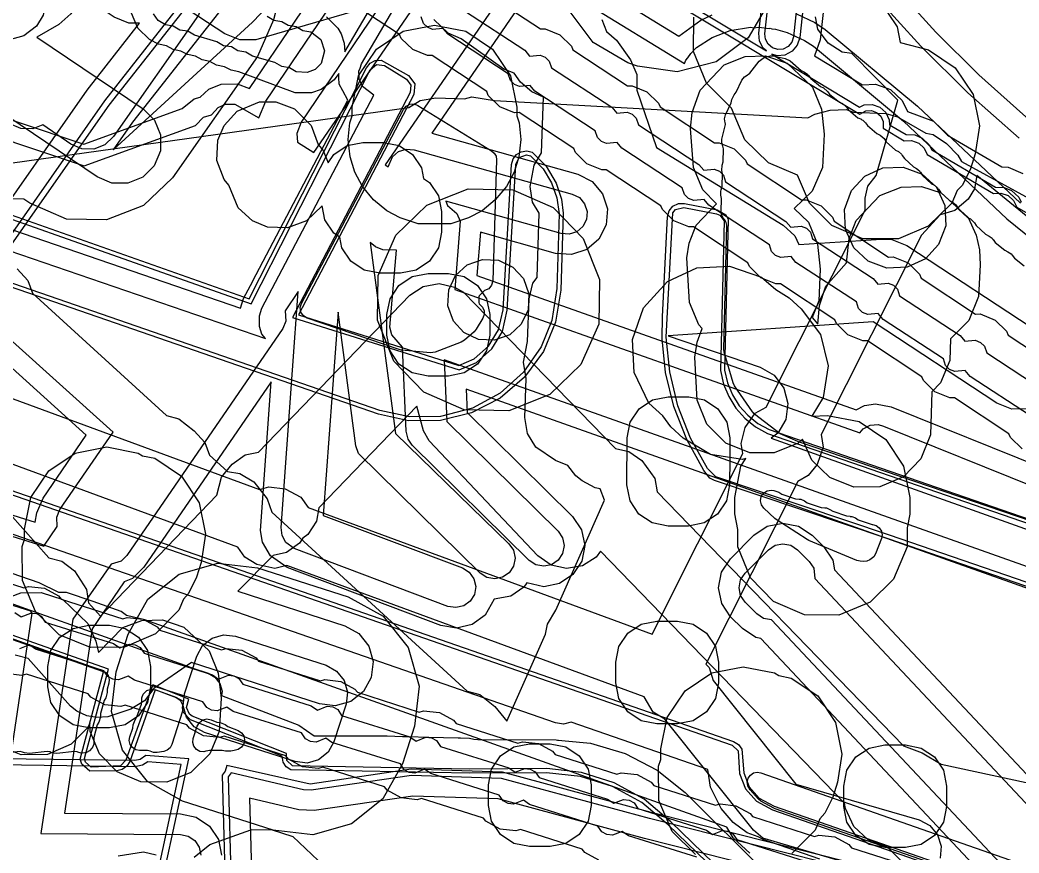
# Model space of a CAD drawing. Header units: metres. Extents: x -2677 to -840, y 169 to 1487.
# Drawn here: x -1743.04 to -1694.44, y 258.19 to 298.74 of the extents above; entities that cross this region are included whole.
import ezdxf

# ---------------------------------------------------------------- set-up
doc = ezdxf.new("R2010")
doc.units = ezdxf.units.M
doc.layers.add('AI_GREENING_EXCLUSIONS', color=1, linetype='Continuous')
doc.layers.add('AI_GREENING_LAWN', color=82, linetype='Continuous')

msp = doc.modelspace()

# ---------------------------------------------------------------- linework, layer by layer
at = {"layer": 'AI_GREENING_EXCLUSIONS'}
for points in [[(-1761.297, 323.459), (-1742.575, 310.383), (-1741.928, 310.368), (-1740.209, 309.61), (-1739.83, 309.64), (-1737.975, 309.038), (-1736.49, 307.772), (-1735.893, 306.601), (-1732.623, 304.308), (-1731.275, 302.898), (-1730.57, 301.079), (-1730.613, 299.128), (-1730.707, 298.758), (-1731.492, 296.972), (-1735.625, 291.064), (-1737.028, 289.718), (-1738.839, 289.009), (-1740.784, 289.044), (-1742.568, 289.819), (-1742.864, 290.024), (-1743.747, 290.039)], [(-1746.113, 307.403), (-1740.695, 301.634), (-1740.282, 300.972), (-1740.154, 300.202), (-1740.33, 299.442), (-1740.57, 299.042), (-1741.158, 298.529), (-1742.23, 297.915), (-1737.054, 294.426), (-1736.505, 293.872), (-1736.209, 293.15), (-1736.212, 292.369), (-1736.514, 291.65), (-1737.068, 291.1), (-1737.79, 290.804), (-1738.57, 290.808), (-1739.29, 291.109), (-1744.896, 294.888)], [(-1747.92, 306.816), (-1742.331, 301.163), (-1741.901, 300.512), (-1741.758, 299.896), (-1741.91, 298.981), (-1742.244, 298.445), (-1742.861, 297.967), (-1743.614, 297.762)], [(-1743.273, 306.965), (-1742.688, 306.951), (-1742.152, 306.715), (-1741.099, 305.977), (-1740.823, 306.118), (-1740.24, 306.164), (-1739.683, 305.984), (-1739.238, 305.604), (-1738.972, 305.082), (-1738.938, 304.461), (-1734.633, 301.442), (-1734.229, 301.019), (-1734.017, 300.473), (-1734.03, 299.888), (-1734.36, 298.978), (-1738.493, 293.07), (-1738.914, 292.666), (-1739.457, 292.454), (-1740.041, 292.464), (-1740.576, 292.697), (-1741.939, 293.64), (-1742.422, 293.45), (-1743.007, 293.46), (-1743.544, 293.693)], [(-1724.954, 300.301), (-1729.358, 293.767), (-1729.582, 293.212), (-1729.539, 292.789), (-1728.747, 292.291), (-1720.239, 304.69)], [(-1716.591, 304.35), (-1725.276, 291.693), (-1725.124, 291.593), (-1724.928, 292.086), (-1724.632, 292.339), (-1724.261, 292.46), (-1723.872, 292.43), (-1716.177, 290.271), (-1715.829, 290.095), (-1715.576, 289.798), (-1715.454, 289.427), (-1715.485, 289.038), (-1715.661, 288.69), (-1715.958, 288.437), (-1716.329, 288.316), (-1716.718, 288.346), (-1722.331, 289.921), (-1722.249, 289.709), (-1721.789, 289.316), (-1721.636, 288.957), (-1721.882, 285.628), (-1702.189, 278.643), (-1702.026, 278.834), (-1701.679, 279.013), (-1701.29, 279.045), (-1701.03, 278.979), (-1693.617, 275.992)], [(-1712.593, 300.779), (-1706.728, 297.24), (-1706.885, 297.372), (-1707.065, 297.718), (-1707.099, 298.106), (-1706.46, 303.969)], [(-1704.781, 303.903), (-1705.409, 297.922), (-1705.491, 297.662), (-1705.667, 297.452), (-1705.909, 297.326), (-1706.181, 297.302), (-1706.441, 297.384), (-1706.651, 297.56), (-1706.777, 297.802), (-1706.801, 298.074), (-1706.162, 303.936)], [(-1704.476, 303.802), (-1705.111, 297.89), (-1705.228, 297.518), (-1705.479, 297.219), (-1705.825, 297.038), (-1706.213, 297.004), (-1706.47, 297.085), (-1702.193, 294.504), (-1701.968, 294.61), (-1701.578, 294.628), (-1701.211, 294.496), (-1700.923, 294.233), (-1700.757, 293.88), (-1700.746, 293.643), (-1699.938, 293.165), (-1699.515, 293.145), (-1699.154, 292.994), (-1698.804, 292.671), (-1698.682, 292.426), (-1695.586, 290.612), (-1695.163, 290.592), (-1694.802, 290.441), (-1694.453, 290.118), (-1694.33, 289.873)], [(-1715.799, 303.737), (-1723.011, 293.227), (-1715.907, 291.234), (-1715.211, 290.881), (-1714.704, 290.288), (-1714.462, 289.546), (-1714.522, 288.768), (-1714.875, 288.072), (-1715.468, 287.565), (-1716.21, 287.323), (-1716.988, 287.383), (-1720.638, 288.407), (-1720.819, 286.312), (-1702.369, 279.767), (-1701.954, 279.974), (-1701.423, 280.051), (-1700.656, 279.906), (-1693.243, 276.92)], [(-1703.503, 303.416), (-1704.117, 297.781), (-1704.386, 296.995), (-1702.054, 295.588), (-1701.428, 295.617), (-1700.694, 295.352), (-1700.118, 294.826), (-1699.864, 294.285), (-1698.595, 293.824), (-1697.919, 293.144), (-1695.274, 291.592), (-1694.965, 291.573), (-1694.246, 291.272)], [(-1744.864, 288.056), (-1739.77, 295.334), (-1737.228, 298.587), (-1737.74, 298.586), (-1738.462, 298.883), (-1739.294, 299.437), (-1739.847, 299.987), (-1740.11, 300.617), (-1740.786, 300.649), (-1741.492, 300.98), (-1742.297, 301.573), (-1742.823, 302.15), (-1743.088, 302.884)], [(-1746.435, 294.879), (-1739.933, 292.696), (-1735.158, 294.44), (-1734.568, 294.906), (-1734.282, 294.987), (-1733.86, 295.376), (-1733.263, 295.619), (-1732.483, 295.641), (-1731.871, 295.407), (-1727.442, 301.978)], [(-1724.871, 299.736), (-1731.574, 297.779), (-1732.354, 297.773), (-1733.077, 298.066), (-1739.036, 301.978)], [(-1761.197, 293.553), (-1731.104, 283.237), (-1731.272, 283.444), (-1731.383, 283.818), (-1731.393, 284.343), (-1731.283, 284.717), (-1725.829, 295.085), (-1726.374, 295.507), (-1726.375, 295.51), (-1726.377, 295.512), (-1726.43, 295.627), (-1726.537, 295.855), (-1726.538, 295.861), (-1726.54, 295.867), (-1726.546, 296.015), (-1726.557, 296.239), (-1726.554, 296.247), (-1726.555, 296.256), (-1726.5, 296.404), (-1726.431, 296.602), (-1723.451, 301.71)], [(-1746.754, 293.931), (-1739.919, 291.636), (-1734.51, 293.612), (-1734.114, 294.015), (-1733.725, 294.123), (-1733.397, 294.484), (-1733.041, 294.644), (-1732.583, 294.641), (-1731.43, 293.977), (-1731.075, 294.798), (-1726.613, 301.419)], [(-1728.129, 298.894), (-1727.576, 298.345), (-1727.42, 298.072), (-1727.266, 297.61), (-1727.239, 297.201), (-1724.78, 301.417)], [(-1744.115, 287.383), (-1738.919, 294.803), (-1734.194, 300.842)], [(-1743.891, 287.18), (-1738.705, 294.589), (-1733.958, 300.657)], [(-1712.949, 300.643), (-1702.19, 294.152), (-1701.896, 294.319), (-1701.623, 294.332), (-1701.366, 294.239), (-1701.164, 294.055), (-1701.048, 293.808), (-1701.056, 293.478), (-1700.031, 292.854), (-1699.672, 292.871), (-1699.321, 292.746), (-1699.053, 292.503), (-1698.902, 292.192), (-1695.679, 290.301), (-1695.32, 290.318), (-1694.97, 290.193), (-1694.701, 289.95), (-1694.551, 289.639), (-1693.1, 288.81)], [(-1693.793, 293.759), (-1696.398, 296.08), (-1698.487, 298.157), (-1700.757, 300.673)], [(-1720.374, 300.063), (-1717.724, 298.311), (-1717.499, 298.313), (-1716.776, 298.021), (-1716.219, 297.474), (-1716.14, 297.287), (-1713.49, 295.535), (-1713.264, 295.537), (-1712.541, 295.245), (-1711.984, 294.698), (-1711.905, 294.511), (-1709.255, 292.759), (-1709.029, 292.761), (-1708.306, 292.468), (-1707.749, 291.921), (-1707.67, 291.734), (-1705.02, 289.982), (-1704.795, 289.984), (-1704.071, 289.692), (-1703.515, 289.145), (-1703.435, 288.958), (-1700.785, 287.206), (-1700.56, 287.208), (-1699.836, 286.916), (-1699.28, 286.369), (-1699.2, 286.182), (-1696.55, 284.43), (-1696.325, 284.432), (-1695.602, 284.139), (-1695.045, 283.592), (-1694.966, 283.405), (-1692.316, 281.653)], [(-1694.437, 292.994), (-1696.928, 295.205), (-1699.21, 297.466), (-1701.515, 300.021)], [(-1732.855, 299.794), (-1737.569, 293.77), (-1738.509, 292.427), (-1731.73, 298.63), (-1730.949, 299.449)], [(-1694.294, 277.865), (-1694.85, 278.412), (-1694.93, 278.599), (-1697.58, 280.351), (-1697.805, 280.349), (-1698.528, 280.641), (-1699.085, 281.188), (-1699.164, 281.375), (-1701.814, 283.127), (-1702.04, 283.125), (-1702.763, 283.418), (-1703.32, 283.965), (-1703.399, 284.151), (-1706.049, 285.904), (-1706.275, 285.902), (-1706.998, 286.194), (-1707.555, 286.741), (-1707.634, 286.928), (-1710.284, 288.68), (-1710.509, 288.678), (-1711.233, 288.97), (-1711.789, 289.517), (-1711.869, 289.704), (-1714.519, 291.456), (-1714.744, 291.454), (-1715.468, 291.747), (-1716.024, 292.294), (-1716.104, 292.481), (-1718.754, 294.233), (-1718.979, 294.231), (-1719.702, 294.523), (-1720.259, 295.07), (-1720.338, 295.257), (-1722.988, 297.009), (-1723.214, 297.007), (-1723.937, 297.299), (-1724.494, 297.846), (-1724.573, 298.033), (-1727.223, 299.785)], [(-1715.435, 299.512), (-1710.711, 296.619), (-1710.645, 296.791), (-1710.556, 296.896), (-1710.412, 297.113), (-1710.124, 297.402), (-1709.367, 297.895), (-1708.497, 298.228), (-1707.507, 298.388), (-1707.338, 298.361), (-1707.092, 298.392), (-1706.599, 298.332), (-1706.542, 298.338), (-1706.469, 298.316), (-1706.29, 298.295), (-1705.721, 298.138), (-1704.874, 297.75), (-1704.441, 297.463), (-1700.054, 293.812), (-1695.026, 289.063), (-1689.473, 284.564)], [(-1713.584, 299.551), (-1710.982, 297.958), (-1709.925, 298.732), (-1709.361, 298.992)], [(-1701.236, 299.711), (-1700.368, 298.414), (-1700.217, 297.654), (-1698.838, 297.287), (-1697.541, 296.419), (-1696.673, 295.122), (-1696.369, 293.591), (-1696.576, 292.22), (-1696.802, 291.495), (-1697.195, 290.705), (-1697.444, 290.438), (-1697.716, 289.825), (-1698.86, 288.702), (-1700.305, 288.098), (-1702.043, 288.098), (-1703.552, 288.745), (-1704.632, 289.825), (-1705.221, 291.195), (-1706.63, 291.784), (-1707.774, 292.907), (-1708.427, 294.447), (-1709.652, 295.665), (-1710.276, 297.206), (-1710.256, 298.887)], [(-1764.095, 295.634), (-1732.308, 284.708), (-1732.168, 285.183), (-1731.719, 286.03), (-1731.713, 286.047), (-1727.09, 294.835), (-1727.333, 295.295), (-1727.507, 295.612), (-1727.508, 295.626), (-1727.513, 295.635), (-1727.524, 295.933), (-1727.535, 296.144), (-1727.757, 295.824), (-1728.395, 295.353), (-1728.867, 295.198), (-1729.659, 295.198), (-1732.391, 296.214), (-1732.776, 296.295), (-1733.096, 296.467), (-1733.482, 296.549), (-1733.802, 296.721), (-1734.187, 296.803), (-1734.508, 296.975), (-1734.893, 297.057), (-1735.214, 297.229), (-1735.599, 297.311), (-1735.919, 297.483), (-1736.305, 297.564), (-1736.748, 297.788), (-1737.31, 298.349), (-1737.612, 299.072)], [(-1731.015, 298.93), (-1730.701, 298.741), (-1730.31, 298.676), (-1729.995, 298.487), (-1729.604, 298.422), (-1729.289, 298.233), (-1728.898, 298.169), (-1728.405, 297.786), (-1728.225, 297.249), (-1728.397, 296.624), (-1728.688, 296.333), (-1729.065, 296.179), (-1729.606, 296.218), (-1729.938, 296.416), (-1730.312, 296.472), (-1730.644, 296.67), (-1731.732, 296.982), (-1732.055, 297.177), (-1732.438, 297.236), (-1732.761, 297.431), (-1732.761, 297.431), (-1733.135, 297.487), (-1733.467, 297.685), (-1734.555, 297.998), (-1734.878, 298.192), (-1735.261, 298.252), (-1735.584, 298.446), (-1735.966, 298.505), (-1736.317, 298.718), (-1736.555, 299.039)], [(-1721.421, 299.195), (-1718.482, 297.269), (-1718.249, 296.985), (-1717.742, 297.036), (-1717.488, 296.934), (-1717.293, 296.742), (-1717.186, 296.419), (-1714.248, 294.492), (-1714.014, 294.209), (-1713.507, 294.26), (-1713.254, 294.157), (-1713.059, 293.966), (-1712.951, 293.642), (-1710.013, 291.716), (-1709.779, 291.432), (-1709.272, 291.483), (-1709.019, 291.381), (-1708.824, 291.19), (-1708.717, 290.866), (-1705.778, 288.94), (-1705.544, 288.656), (-1705.037, 288.707), (-1704.784, 288.605), (-1704.589, 288.413), (-1704.482, 288.09), (-1701.543, 286.163), (-1701.309, 285.88), (-1700.802, 285.931), (-1700.549, 285.828), (-1700.354, 285.637), (-1700.247, 285.313), (-1697.308, 283.387), (-1697.075, 283.103), (-1696.568, 283.154), (-1696.314, 283.052), (-1696.12, 282.861), (-1696.012, 282.537), (-1693.074, 280.611)], [(-1705.261, 299.035), (-1704.371, 298.614), (-1703.863, 298.28), (-1699.372, 294.543), (-1694.364, 289.823)], [(-1751.476, 292.089), (-1731.89, 285.177), (-1726.192, 296.415), (-1726.012, 296.639), (-1725.757, 296.772), (-1725.47, 296.791), (-1724.142, 296.04), (-1723.834, 295.629), (-1723.89, 295.119), (-1729.488, 284.387), (-1721.688, 281.922), (-1720.945, 282.243), (-1720.244, 282.859), (-1719.764, 283.658), (-1719.536, 284.64), (-1719.123, 291.713), (-1719.123, 291.713), (-1719.055, 291.977), (-1718.89, 292.195), (-1718.655, 292.333), (-1718.384, 292.371), (-1718.12, 292.303), (-1717.443, 291.624), (-1716.959, 290.796), (-1716.705, 290.015), (-1716.615, 289.332), (-1716.731, 285.592), (-1716.984, 284.042), (-1717.581, 282.612), (-1718.492, 281.356), (-1719.684, 280.333), (-1721.081, 279.615), (-1722.586, 279.245), (-1724.137, 279.232), (-1725.594, 279.552), (-1780.273, 298.479)], [(-1751.542, 291.9), (-1731.791, 284.93), (-1726.013, 296.324), (-1725.702, 296.579), (-1725.304, 296.523), (-1724.247, 295.87), (-1724.027, 295.576), (-1724.067, 295.212), (-1729.78, 284.266), (-1721.676, 281.709), (-1720.837, 282.072), (-1720.089, 282.729), (-1719.576, 283.582), (-1719.337, 284.611), (-1718.924, 291.702), (-1718.757, 292.046), (-1718.757, 292.046), (-1718.396, 292.172), (-1718.207, 292.123), (-1717.593, 291.491), (-1717.19, 290.821), (-1716.926, 290.086), (-1716.813, 289.306), (-1716.923, 285.68), (-1717.169, 284.117), (-1717.689, 282.829), (-1718.546, 281.593), (-1719.681, 280.576), (-1721.022, 279.851), (-1722.59, 279.445), (-1724.095, 279.427), (-1725.529, 279.741), (-1780.181, 298.656)], [(-1751.932, 283.447), (-1731.389, 275.884), (-1730.93, 276.016), (-1730.136, 275.915), (-1729.376, 275.513), (-1729.026, 275.014), (-1712.294, 268.854), (-1707.882, 277.637), (-1707.954, 278.122), (-1707.763, 278.9), (-1707.279, 279.61), (-1706.744, 279.902), (-1701.928, 289.488), (-1701.921, 290.076), (-1701.8, 290.649), (-1701.397, 291.178), (-1700.331, 294.846), (-1702.57, 297.109), (-1703.041, 297.183), (-1703.717, 297.613), (-1704.235, 298.298), (-1704.341, 298.899)], [(-1743.184, 286.638), (-1742.654, 286.066), (-1742.428, 285.452), (-1735.922, 279.488), (-1735.312, 279.326), (-1734.574, 278.745), (-1734.044, 278.172), (-1733.818, 277.559), (-1732.955, 276.768), (-1732.341, 276.674), (-1731.674, 276.269), (-1731.018, 275.441), (-1730.792, 274.785), (-1721.282, 266.066), (-1720.671, 265.904), (-1719.934, 265.323), (-1719.352, 264.609), (-1717.484, 268.848), (-1717.375, 269.335), (-1716.966, 270.022), (-1714.609, 275.371), (-1714.814, 275.924), (-1715.055, 275.97), (-1715.69, 276.312), (-1715.998, 276.555), (-1716.397, 277.054), (-1716.996, 277.301), (-1717.946, 277.956), (-1718.356, 278.62), (-1718.48, 279.391), (-1718.411, 281.294), (-1718.545, 282.083), (-1718.346, 283.095), (-1718.27, 285.168), (-1718.09, 285.927), (-1717.89, 286.204), (-1717.777, 289.347), (-1718.104, 289.875), (-1718.228, 290.646), (-1718.024, 291.683), (-1717.671, 292.279), (-1717.574, 294.986), (-1718.146, 295.24), (-1718.688, 295.716), (-1719.004, 296.149), (-1719.504, 296.354), (-1721.581, 297.827), (-1722.211, 298.107), (-1722.906, 298.769)], [(-1693.883, 279.467), (-1696.822, 281.394), (-1697.056, 281.677), (-1697.562, 281.626), (-1697.816, 281.729), (-1698.011, 281.92), (-1698.118, 282.244), (-1701.056, 284.17), (-1701.29, 284.454), (-1701.797, 284.403), (-1702.051, 284.505), (-1702.245, 284.696), (-1702.353, 285.02), (-1705.291, 286.946), (-1705.525, 287.23), (-1706.032, 287.179), (-1706.285, 287.281), (-1706.48, 287.473), (-1706.587, 287.796), (-1709.526, 289.723), (-1709.76, 290.006), (-1710.267, 289.955), (-1710.52, 290.058), (-1710.715, 290.249), (-1710.822, 290.573), (-1713.761, 292.499), (-1713.995, 292.783), (-1714.502, 292.732), (-1714.755, 292.834), (-1714.95, 293.025), (-1715.057, 293.349), (-1717.996, 295.275), (-1718.23, 295.559), (-1718.736, 295.508), (-1718.99, 295.61), (-1719.185, 295.802), (-1719.292, 296.125), (-1722.23, 298.052), (-1722.464, 298.335), (-1722.971, 298.284), (-1723.225, 298.387), (-1723.419, 298.578), (-1723.527, 298.902)], [(-1714.728, 298.759), (-1714.503, 298.175), (-1714.018, 297.766), (-1713.342, 296.802), (-1713.035, 296.085), (-1713.028, 295.333), (-1712.075, 292.54), (-1705.912, 288.762), (-1705.339, 288.232), (-1705.145, 287.812), (-1701.13, 288.081), (-1700.622, 288.051), (-1699.899, 287.758), (-1693.323, 283.443)], [(-1775.717, 287.28), (-1724.129, 294.481), (-1723.578, 294.822), (-1722.808, 294.948), (-1721.416, 294.9), (-1721.068, 295.005), (-1719.966, 294.828), (-1704.714, 293.978), (-1704.374, 294.162), (-1703.621, 294.354), (-1702.841, 294.379), (-1702.5, 294.25), (-1700.912, 294.186), (-1700.346, 294.023), (-1698.967, 293.238), (-1698.611, 293.167), (-1697.962, 292.733), (-1697.422, 292.169), (-1697.241, 291.847), (-1673.738, 278.999)], [(-1775.717, 287.28), (-1724.129, 294.481), (-1723.578, 294.822), (-1722.808, 294.948), (-1721.416, 294.9), (-1721.068, 295.005), (-1719.966, 294.828), (-1704.714, 293.978), (-1704.374, 294.162), (-1703.621, 294.354), (-1702.841, 294.379), (-1702.5, 294.25), (-1700.912, 294.186), (-1700.346, 294.023), (-1698.967, 293.238), (-1698.611, 293.167), (-1697.962, 292.733), (-1697.422, 292.169), (-1697.241, 291.847), (-1673.738, 278.999)], [(-1692.669, 288.043), (-1696.487, 291.178), (-1696.613, 290.52), (-1696.92, 290.022), (-1697.557, 289.464), (-1698.269, 289.253), (-1699.187, 288.261), (-1704.059, 278.564), (-1703.97, 277.953), (-1704.265, 277.112), (-1704.694, 276.574), (-1705.208, 276.275), (-1709.674, 267.386), (-1709.521, 267.221), (-1709.321, 266.586), (-1705.305, 261.543), (-1699.297, 259.802), (-1698.778, 259.532), (-1698.401, 259.084), (-1698.224, 258.527), (-1698.274, 257.943)], [(-1668.509, 262.366), (-1700.803, 273.485), (-1709.252, 276.32), (-1709.478, 276.446), (-1709.773, 276.808), (-1710.606, 278.319), (-1711.228, 279.921), (-1711.631, 281.592), (-1711.805, 283.215), (-1711.788, 284.317), (-1711.542, 289.161), (-1711.465, 289.448), (-1711.275, 289.677), (-1711.007, 289.806), (-1710.71, 289.813), (-1709.119, 289.505), (-1708.704, 289.253), (-1708.587, 289.036), (-1708.762, 281.704), (-1708.624, 281.082), (-1708.385, 280.5), (-1708.053, 279.969), (-1707.637, 279.502), (-1707.146, 279.109), (-1706.588, 278.802), (-1653.619, 260.506)], [(-1668.444, 262.555), (-1700.738, 273.674), (-1709.188, 276.509), (-1709.598, 276.905), (-1710.42, 278.392), (-1711.033, 279.969), (-1711.432, 281.613), (-1711.609, 283.299), (-1711.287, 289.356), (-1711.152, 289.519), (-1710.748, 289.617), (-1709.157, 289.309), (-1708.992, 289.245), (-1708.777, 288.973), (-1708.961, 281.678), (-1708.816, 281.022), (-1708.564, 280.408), (-1708.214, 279.849), (-1707.776, 279.356), (-1707.258, 278.942), (-1706.669, 278.618), (-1653.634, 260.299)], [(-1645.722, 254.976), (-1722.4, 282.205), (-1722.273, 279.2), (-1716.866, 273.861), (-1716.648, 273.538), (-1716.569, 273.155), (-1716.643, 272.772), (-1716.858, 272.446), (-1717.181, 272.228), (-1717.563, 272.149), (-1717.946, 272.223), (-1718.272, 272.438), (-1723.958, 278.053), (-1724.163, 278.343), (-1724.255, 278.722), (-1724.428, 282.824), (-1724.946, 283.419), (-1725.042, 283.797), (-1724.728, 287.538), (-1725.393, 287.55), (-1725.754, 287.701), (-1726, 287.904), (-1724.769, 278.614), (-1719.261, 273.251), (-1719.04, 272.93), (-1718.959, 272.548), (-1719.03, 272.164), (-1719.242, 271.837), (-1719.564, 271.616), (-1719.945, 271.535), (-1720.329, 271.606), (-1720.656, 271.818), (-1726.581, 277.639), (-1726.707, 278.008), (-1727.57, 284.521), (-1728.294, 274.631), (-1721.516, 272.072), (-1721.185, 271.866), (-1720.958, 271.548), (-1720.87, 271.168), (-1720.933, 270.783), (-1721.14, 270.452), (-1721.457, 270.225), (-1721.837, 270.137), (-1722.222, 270.201), (-1729.699, 273.024), (-1730.103, 273.306), (-1730.295, 273.645), (-1730.343, 274.032), (-1729.502, 285.52), (-1730.147, 284.58), (-1730.106, 284.077), (-1730.26, 283.719), (-1737.839, 272.673), (-1738.118, 272.4), (-1738.605, 272.257), (-1740.478, 269.581), (-1742.036, 259.148), (-1735.239, 259.1), (-1734.857, 259.022), (-1734.534, 258.802), (-1734.32, 258.477), (-1734.246, 258.093)], [(-1773.869, 286.427), (-1708.325, 263.626), (-1708.084, 263.482), (-1707.919, 263.255), (-1707.834, 262.1), (-1707.566, 261.419), (-1707.083, 260.87), (-1706.36, 260.475), (-1645.254, 239.202)], [(-1773.935, 286.238), (-1708.391, 263.437), (-1708.101, 263.172), (-1708.033, 262.06), (-1707.739, 261.314), (-1707.21, 260.711), (-1706.441, 260.292), (-1645.134, 238.948)], [(-1752.406, 284.692), (-1741.648, 272.561), (-1741.015, 272.395), (-1740.393, 271.924), (-1739.802, 271.029), (-1739.712, 270.379), (-1739.133, 269.726), (-1733.465, 275.609), (-1733.238, 276.49), (-1732.722, 277.124), (-1732.083, 277.569), (-1731.441, 277.71), (-1724.08, 285.349), (-1723.423, 285.771), (-1722.655, 285.909), (-1721.897, 285.744), (-1721.474, 285.495), (-1714.067, 277.877), (-1713.428, 277.739), (-1712.786, 277.295), (-1712.156, 276.427), (-1712.038, 275.781), (-1700.064, 263.415), (-1699.154, 263.075), (-1698.231, 262.521), (-1690.189, 260.791)], [(-1694.014, 279.813), (-1694.794, 279.806), (-1695.518, 280.099), (-1701.532, 284.045), (-1711.502, 283.376), (-1707.028, 281.842), (-1706.353, 281.45), (-1705.88, 280.829), (-1705.681, 280.075), (-1705.785, 279.302), (-1706.177, 278.627), (-1706.501, 278.38), (-1681.12, 269.341)], [(-1770.977, 282.224), (-1741.891, 273.124), (-1741.228, 274.09), (-1741.251, 274.55), (-1741.097, 274.909), (-1738.506, 278.685), (-1743.569, 283.244)], [(-1770.498, 283.122), (-1742.298, 274.299), (-1742.229, 274.757), (-1741.922, 275.474), (-1739.827, 278.528), (-1744.306, 282.568)], [(-1700.133, 256.92), (-1706.908, 258.923), (-1707.355, 259.301), (-1711.668, 264.717), (-1712.241, 265.054), (-1712.682, 265.801), (-1730.054, 272.196), (-1730.65, 272.039), (-1731.519, 272.237), (-1732.102, 272.603), (-1732.447, 273.077), (-1760.09, 283.254)], [(-1707.537, 258.179), (-1708.351, 258.927), (-1708.649, 259.459), (-1736.972, 269.538), (-1737.869, 269.753), (-1738.116, 269.945), (-1739.486, 270.432), (-1740.788, 270.88), (-1741.151, 270.881), (-1742.109, 271.339), (-1773.71, 282.265)], [(-1707.537, 258.179), (-1708.351, 258.927), (-1708.649, 259.459), (-1736.972, 269.538), (-1737.869, 269.753), (-1738.116, 269.945), (-1739.486, 270.432), (-1740.788, 270.88), (-1741.151, 270.881), (-1742.109, 271.339), (-1773.71, 282.265)], [(-1647.012, 254.373), (-1721.339, 280.767), (-1721.291, 279.635), (-1716.164, 274.572), (-1715.726, 273.926), (-1715.569, 273.162), (-1715.717, 272.395), (-1716.146, 271.744), (-1716.792, 271.306), (-1717.556, 271.149), (-1718.393, 271.343), (-1718.526, 271.139), (-1719.169, 270.697), (-1719.979, 270.543), (-1720.411, 269.768), (-1721.045, 269.314), (-1721.806, 269.138), (-1722.575, 269.266), (-1730.052, 272.088), (-1730.86, 272.652), (-1731.245, 273.331), (-1731.345, 273.896), (-1730.826, 281.126), (-1737.014, 272.107), (-1737.573, 271.562), (-1737.981, 271.399), (-1739.537, 269.111), (-1740.877, 260.14), (-1735.232, 260.1), (-1734.468, 259.943), (-1733.822, 259.505), (-1733.393, 258.853), (-1733.246, 258.086)], [(-1694.777, 252.352), (-1700.847, 258.496), (-1701.78, 258.837), (-1702.479, 259.484), (-1702.888, 260.366), (-1702.927, 260.622), (-1714.807, 272.891), (-1715.019, 272.591), (-1715.678, 272.174), (-1716.447, 272.041), (-1717.209, 272.213), (-1717.846, 272.663), (-1723.144, 278.259), (-1723.412, 278.744), (-1723.735, 279.944), (-1728.5, 274.997), (-1728.615, 274.349), (-1729.035, 273.691), (-1729.286, 273.516), (-1729.44, 273.274), (-1730.079, 272.826), (-1730.733, 272.68), (-1732.451, 270.948), (-1727.242, 269.258), (-1726.561, 268.877), (-1726.078, 268.264), (-1725.866, 267.513), (-1725.957, 266.738), (-1726.338, 266.057), (-1726.951, 265.574), (-1727.702, 265.362), (-1728.477, 265.453), (-1734.698, 267.471), (-1736.527, 266.199), (-1736.979, 265.598), (-1737.651, 265.201), (-1738.767, 264.826), (-1739.306, 264.783), (-1739.784, 264.869), (-1740.274, 265.096), (-1740.582, 265.34), (-1742.647, 267.659), (-1743.285, 267.825)], [(-1707.231, 255.694), (-1711.372, 259.718), (-1712.683, 260.815), (-1714.141, 261.614), (-1715.727, 262.115), (-1717.417, 262.302), (-1721.186, 262.279), (-1729.789, 262.434), (-1730.058, 262.694), (-1730.076, 263.034), (-1734.659, 264.85), (-1734.801, 264.955), (-1734.935, 265.277), (-1734.834, 265.69), (-1736.587, 266.385), (-1737.894, 262.718), (-1738.154, 262.433), (-1739.579, 262.372), (-1739.857, 262.612), (-1739.911, 262.791), (-1738.74, 267.145), (-1769.327, 277.938)], [(-1707.313, 255.512), (-1711.507, 259.57), (-1712.796, 260.649), (-1714.22, 261.429), (-1715.769, 261.918), (-1717.427, 262.102), (-1721.184, 262.08), (-1729.864, 262.248), (-1730.088, 262.394), (-1730.241, 262.613), (-1730.296, 262.904), (-1734.748, 264.671), (-1735.081, 265.027), (-1735.135, 265.268), (-1735.084, 265.568), (-1735.441, 265.769), (-1736.466, 266.13), (-1737.706, 262.651), (-1737.847, 262.415), (-1738.069, 262.252), (-1738.337, 262.187), (-1739.645, 262.183), (-1740.034, 262.519), (-1740.11, 262.77), (-1738.983, 267.018), (-1769.143, 277.661)], [(-1704.124, 257.893), (-1706.889, 258.855), (-1707.137, 258.988), (-1707.667, 259.181), (-1708.34, 259.679), (-1708.937, 260.359), (-1709.457, 261.402), (-1709.585, 262.264), (-1716.234, 264.566), (-1716.606, 264.47), (-1716.992, 264.523), (-1747.216, 275.037)], [(-1680.517, 240.438), (-1707, 268.643), (-1707.251, 268.692), (-1707.9, 269.125), (-1708.471, 269.693), (-1708.905, 270.341), (-1709.059, 271.106), (-1708.908, 271.872), (-1708.475, 272.521), (-1707.339, 273.662), (-1706.69, 274.096), (-1705.925, 274.25), (-1705.16, 274.099), (-1704.51, 273.666), (-1703.94, 273.098), (-1703.505, 272.45), (-1703.411, 271.979), (-1677.618, 244.51)], [(-1744.184, 258.304), (-1742.456, 269.876), (-1742.512, 269.965), (-1755.26, 273.954)], [(-1679.155, 240.449), (-1706.474, 269.544), (-1706.87, 269.617), (-1707.194, 269.833), (-1707.765, 270.401), (-1707.982, 270.725), (-1708.059, 271.108), (-1707.983, 271.491), (-1707.767, 271.815), (-1706.63, 272.956), (-1706.306, 273.173), (-1705.924, 273.25), (-1705.541, 273.174), (-1705.216, 272.958), (-1704.646, 272.39), (-1704.429, 272.065), (-1704.378, 271.549), (-1677.635, 243.067)], [(-1749.668, 272.614), (-1743, 270.179), (-1734.791, 267.264), (-1734.687, 267.206), (-1733.895, 266.945), (-1733.557, 266.754), (-1733.316, 266.447), (-1733.212, 266.073), (-1733.237, 265.86), (-1729.48, 264.411), (-1728.739, 263.897), (-1727.731, 263.891), (-1725.172, 263.891), (-1724.426, 263.872), (-1724.167, 263.871), (-1723.159, 263.84), (-1721.728, 263.804), (-1721.617, 263.793), (-1721.173, 263.78), (-1720.968, 263.731), (-1720.77, 263.713), (-1716.952, 263.7), (-1716.891, 263.694), (-1716.843, 263.694), (-1716.512, 263.657), (-1715.286, 263.538), (-1713.601, 263.044), (-1712.044, 262.233), (-1710.677, 261.134), (-1710.672, 261.131), (-1710.671, 261.13), (-1710.664, 261.124), (-1706.76, 257.235)], [(-1745.852, 272.067), (-1742.849, 271.109), (-1742.633, 271.172), (-1741.857, 271.087), (-1741.173, 270.712), (-1741.046, 270.554), (-1738.043, 269.596), (-1737.826, 269.659), (-1737.051, 269.575), (-1736.366, 269.2), (-1736.239, 269.041), (-1733.236, 268.083), (-1733.02, 268.146), (-1732.244, 268.062), (-1731.56, 267.687), (-1731.433, 267.529), (-1728.43, 266.57), (-1728.213, 266.634), (-1727.438, 266.549), (-1726.753, 266.174), (-1726.626, 266.016), (-1723.623, 265.058), (-1723.407, 265.121), (-1722.631, 265.036), (-1721.947, 264.661), (-1721.819, 264.503), (-1718.816, 263.545), (-1718.6, 263.608), (-1717.824, 263.523), (-1717.14, 263.148), (-1717.013, 262.99), (-1714.01, 262.032), (-1713.793, 262.095), (-1713.018, 262.011), (-1712.333, 261.636), (-1712.206, 261.477), (-1709.203, 260.519), (-1708.987, 260.582), (-1708.211, 260.498), (-1707.527, 260.123), (-1707.4, 259.965), (-1704.396, 259.006), (-1704.18, 259.07), (-1703.404, 258.985), (-1702.72, 258.61), (-1702.593, 258.452), (-1699.59, 257.494)], [(-1743.936, 270.503), (-1743.005, 270.853), (-1742.011, 270.88), (-1740.961, 270.528), (-1739.737, 269.369), (-1739.351, 268.513), (-1739.228, 267.962), (-1738.042, 269.164), (-1737.111, 269.514), (-1736.117, 269.541), (-1735.067, 269.189), (-1733.843, 268.03), (-1733.396, 266.955), (-1733.263, 265.738), (-1733.357, 264.112), (-1733.81, 263.028), (-1734.732, 262.106), (-1735.897, 261.636), (-1737.166, 261.653), (-1738.317, 262.151), (-1739.172, 263.028), (-1739.625, 264.112), (-1739.642, 264.516), (-1739.749, 264.3), (-1740.559, 263.49), (-1741.71, 262.992), (-1742.979, 262.975), (-1743.474, 263.165)], [(-1743.295, 269.899), (-1742.993, 269.69), (-1742.519, 269.877), (-1742.248, 269.847), (-1742.008, 269.716), (-1741.817, 269.434), (-1738.489, 268.387), (-1738.186, 268.177), (-1737.713, 268.364), (-1737.441, 268.335), (-1737.201, 268.203), (-1737.01, 267.921), (-1733.682, 266.874), (-1733.38, 266.664), (-1732.906, 266.851), (-1732.634, 266.822), (-1732.395, 266.691), (-1732.204, 266.408), (-1728.876, 265.361), (-1728.573, 265.152), (-1728.099, 265.339), (-1727.828, 265.309), (-1727.588, 265.178), (-1727.397, 264.896), (-1724.069, 263.848), (-1723.767, 263.639), (-1723.293, 263.826), (-1723.021, 263.796), (-1722.782, 263.665), (-1722.59, 263.383), (-1719.262, 262.335), (-1718.96, 262.126), (-1718.486, 262.313), (-1718.215, 262.283), (-1717.975, 262.152), (-1717.784, 261.87), (-1714.456, 260.823), (-1714.153, 260.613), (-1713.679, 260.8), (-1713.408, 260.771), (-1713.168, 260.639), (-1712.977, 260.357), (-1709.649, 259.31), (-1709.347, 259.1), (-1708.873, 259.287), (-1708.601, 259.258), (-1708.362, 259.127), (-1708.171, 258.844), (-1704.842, 257.797)], [(-1710.117, 257.989), (-1713.445, 259.037), (-1713.747, 259.246), (-1714.221, 259.059), (-1714.493, 259.089), (-1714.732, 259.22), (-1714.924, 259.502), (-1718.252, 260.55), (-1718.554, 260.759), (-1719.028, 260.572), (-1719.3, 260.602), (-1719.539, 260.733), (-1719.73, 261.015), (-1723.058, 262.062), (-1723.361, 262.272), (-1723.835, 262.085), (-1724.106, 262.114), (-1724.346, 262.246), (-1724.537, 262.528), (-1727.865, 263.575), (-1728.167, 263.785), (-1728.641, 263.598), (-1728.913, 263.627), (-1729.152, 263.758), (-1729.344, 264.041), (-1732.672, 265.088), (-1732.974, 265.297), (-1733.448, 265.11), (-1733.719, 265.14), (-1733.959, 265.271), (-1734.15, 265.553), (-1737.478, 266.601), (-1737.78, 266.81), (-1738.254, 266.623), (-1738.526, 266.653), (-1738.765, 266.784), (-1738.957, 267.066), (-1742.285, 268.114), (-1742.587, 268.323), (-1743.061, 268.136)], [(-1714.883, 257.849), (-1715.568, 258.224), (-1715.695, 258.382), (-1718.698, 259.34), (-1718.914, 259.277), (-1719.69, 259.362), (-1720.374, 259.737), (-1720.501, 259.895), (-1723.504, 260.853), (-1723.721, 260.79), (-1724.496, 260.874), (-1725.181, 261.249), (-1725.308, 261.408), (-1728.311, 262.366), (-1728.527, 262.303), (-1729.303, 262.387), (-1729.987, 262.762), (-1730.115, 262.92), (-1733.118, 263.879), (-1733.334, 263.815), (-1734.11, 263.9), (-1734.794, 264.275), (-1734.921, 264.433), (-1737.924, 265.391), (-1738.14, 265.328), (-1738.916, 265.413), (-1739.601, 265.788), (-1739.728, 265.946), (-1742.731, 266.904), (-1742.947, 266.841), (-1743.723, 266.926)], [(-1710.178, 258.123), (-1711.322, 259.246), (-1711.969, 260.755), (-1711.985, 262.416), (-1711.861, 262.752), (-1711.861, 263.265), (-1711.557, 264.796), (-1710.689, 266.093), (-1709.392, 266.961), (-1707.861, 267.265), (-1706.33, 266.961), (-1706.33, 266.961), (-1706.131, 266.827), (-1705.528, 266.708), (-1704.231, 265.84), (-1703.363, 264.543), (-1703.059, 263.012), (-1703.266, 261.641), (-1703.492, 260.916), (-1703.885, 260.126), (-1704.134, 259.859), (-1704.363, 259.31), (-1705.486, 258.166)], [(-1743.917, 236.569), (-1738.775, 245.945), (-1735.197, 262.5), (-1736.817, 262.634), (-1737.076, 262.464), (-1737.459, 262.39), (-1744.081, 262.485)], [(-1743.654, 236.425), (-1738.491, 245.839), (-1734.832, 262.771), (-1736.925, 262.944), (-1737.189, 262.741), (-1737.457, 262.69), (-1744.079, 262.785)], [(-1698.635, 256.703), (-1712.337, 260.159), (-1719.571, 262.128), (-1724.01, 262.268), (-1728.918, 261.547), (-1732.98, 262.453), (-1733.057, 262.179), (-1733.211, 261.99), (-1732.777, 246.027)], [(-1698.992, 256.482), (-1712.413, 259.869), (-1719.618, 261.829), (-1723.993, 261.968), (-1728.875, 261.251), (-1729.249, 261.267), (-1732.775, 262.096), (-1732.909, 261.896), (-1732.477, 246.036)], [(-1700.285, 255.773), (-1712.663, 258.901), (-1719.773, 260.833), (-1723.935, 260.965), (-1728.729, 260.261), (-1729.478, 260.293), (-1731.88, 260.858), (-1731.477, 246.063)], [(-1734.573, 257.986), (-1733.8, 258.613), (-1731.812, 259.317), (-1730.817, 259.344), (-1729.767, 258.992), (-1728.543, 257.833)], [(-1738.273, 258.051), (-1737.032, 258.25), (-1736.42, 258.11)]]:
    msp.add_lwpolyline(points, dxfattribs=at)
for points in [[(-1716.545, 303.028), (-1716.218, 303.963), (-1715.226, 305.643), (-1713.665, 306.815), (-1711.776, 307.301), (-1709.844, 307.027), (-1709.365, 306.859), (-1707.69, 305.871), (-1706.514, 304.307), (-1706.028, 302.418), (-1706.3, 300.492), (-1706.627, 299.556), (-1707.618, 297.876), (-1709.177, 296.703), (-1711.066, 296.216), (-1712.995, 296.488), (-1713.478, 296.657), (-1715.16, 297.649), (-1716.332, 299.209), (-1716.818, 301.098), (-1716.545, 303.028)], [(-1726.877, 294.07), (-1726.877, 294.496), (-1726.573, 296.027), (-1725.705, 297.324), (-1724.408, 298.192), (-1722.877, 298.496), (-1721.346, 298.192), (-1720.049, 297.324), (-1719.181, 296.027), (-1718.877, 294.496), (-1718.877, 294.07), (-1718.756, 293.741), (-1718.683, 292.929), (-1718.772, 292.08), (-1719.004, 291.338), (-1719.376, 290.635), (-1719.92, 289.981), (-1720.563, 289.448), (-1721.217, 289.113), (-1722.085, 288.828), (-1723.669, 288.828), (-1724.541, 289.113), (-1725.191, 289.448), (-1725.838, 289.981), (-1726.378, 290.635), (-1726.746, 291.338), (-1726.982, 292.08), (-1727.072, 292.929), (-1726.998, 293.741), (-1726.877, 294.07)], [(-1709.821, 290.478), (-1710.274, 291.562), (-1710.419, 293.462), (-1710.339, 294.237), (-1709.95, 295.335), (-1708.79, 296.557), (-1707.76, 296.964), (-1706.766, 296.991), (-1705.716, 296.639), (-1704.492, 295.48), (-1704.045, 294.405), (-1703.912, 293.188), (-1704.006, 291.562), (-1704.504, 290.411), (-1705.377, 289.559), (-1704.688, 288.906), (-1704.241, 287.831), (-1704.108, 286.614), (-1704.185, 285.069), (-1704.503, 284.268), (-1704.222, 283.942), (-1704.145, 284.842), (-1703.834, 285.789), (-1702.829, 286.916), (-1702.704, 288.103), (-1702.365, 288.978), (-1701.205, 290.2), (-1700.175, 290.607), (-1699.181, 290.634), (-1698.232, 290.334), (-1696.907, 289.123), (-1696.521, 288.267), (-1696.366, 287.548), (-1696.327, 286.831), (-1696.404, 285.286), (-1696.874, 284.121), (-1697.772, 283.215), (-1697.812, 282.167), (-1698.265, 281.083), (-1698.684, 280.643), (-1698.739, 278.554), (-1699.209, 277.389), (-1700.064, 276.512), (-1701.215, 276.014), (-1702.484, 275.997), (-1703.649, 276.467), (-1704.526, 277.322), (-1704.972, 278.347), (-1705.189, 278.151), (-1706.354, 277.681), (-1707.542, 277.681), (-1708.707, 278.151), (-1709.629, 279.073), (-1710.099, 280.238), (-1710.214, 282.328), (-1710.097, 283.055), (-1709.857, 283.722), (-1710.017, 283.904), (-1710.47, 284.988), (-1710.602, 287.159), (-1710.485, 287.886), (-1710.146, 288.761), (-1709.162, 289.797), (-1709.821, 290.478)], [(-1733.118, 293.611), (-1732.471, 294.31), (-1731.395, 294.758), (-1730.603, 294.758), (-1729.686, 294.417), (-1728.88, 293.611), (-1728.539, 292.681), (-1728.3, 292.391), (-1728.046, 291.785), (-1727.773, 292.193), (-1727.125, 292.627), (-1726.359, 292.779), (-1725.359, 292.779), (-1724.594, 292.627), (-1723.945, 292.193), (-1723.511, 291.544), (-1723.408, 291.026), (-1723.117, 290.831), (-1722.683, 290.182), (-1722.531, 289.417), (-1722.531, 288.417), (-1722.683, 287.652), (-1723.117, 287.003), (-1723.766, 286.569), (-1724.531, 286.417), (-1725.531, 286.417), (-1726.297, 286.569), (-1726.945, 287.003), (-1727.379, 287.652), (-1727.482, 288.17), (-1727.773, 288.365), (-1728.207, 289.014), (-1728.344, 289.701), (-1729.106, 288.959), (-1730.023, 288.618), (-1731.009, 288.657), (-1731.732, 288.959), (-1732.431, 289.606), (-1732.879, 290.695), (-1733.118, 290.985), (-1733.459, 291.902), (-1733.42, 292.888), (-1733.118, 293.611)], [(-1698.008, 288.731), (-1698.349, 287.814), (-1698.996, 287.115), (-1699.878, 286.706), (-1700.864, 286.667), (-1701.781, 287.008), (-1702.48, 287.655), (-1702.889, 288.537), (-1702.928, 289.523), (-1702.587, 290.44), (-1701.94, 291.139), (-1701.058, 291.548), (-1700.072, 291.587), (-1699.155, 291.246), (-1698.456, 290.599), (-1698.047, 289.717), (-1698.008, 288.731)], [(-1715.646, 288.111), (-1714.851, 286.11), (-1714.89, 283.937), (-1715.753, 281.972), (-1717.262, 280.515), (-1719.263, 279.72), (-1721.436, 279.759), (-1723.401, 280.622), (-1724.858, 282.131), (-1725.653, 284.132), (-1725.614, 286.305), (-1724.751, 288.27), (-1723.242, 289.727), (-1721.241, 290.522), (-1719.068, 290.483), (-1717.103, 289.62), (-1715.646, 288.111)], [(-1718.548, 286.154), (-1718.282, 285.418), (-1718.321, 284.63), (-1718.655, 283.929), (-1719.219, 283.417), (-1719.955, 283.151), (-1720.743, 283.19), (-1721.444, 283.524), (-1721.956, 284.088), (-1722.222, 284.824), (-1722.183, 285.612), (-1721.849, 286.313), (-1721.285, 286.825), (-1720.549, 287.091), (-1719.761, 287.052), (-1719.06, 286.718), (-1718.548, 286.154)], [(-1705.031, 284.684), (-1704.105, 283.427), (-1703.731, 281.912), (-1703.965, 280.369), (-1704.519, 279.452), (-1703.75, 279.496), (-1702.219, 279.192), (-1700.922, 278.324), (-1700.054, 277.027), (-1699.75, 275.496), (-1699.75, 274.69), (-1699.881, 274.031), (-1699.881, 273.106), (-1700.544, 271.52), (-1701.688, 270.397), (-1703.21, 269.777), (-1704.871, 269.793), (-1706.38, 270.44), (-1707.503, 271.584), (-1708.123, 273.106), (-1708.123, 273.949), (-1708.272, 274.699), (-1708.272, 275.501), (-1707.968, 277.032), (-1707.726, 277.394), (-1707.899, 277.351), (-1709.443, 277.585), (-1710.779, 278.392), (-1711.374, 278.935), (-1711.772, 279.476), (-1712.455, 280.099), (-1713.162, 281.584), (-1713.25, 283.185), (-1712.712, 284.735), (-1711.54, 286.019), (-1710.119, 286.679), (-1708.518, 286.767), (-1706.968, 286.229), (-1706.277, 285.619), (-1705.623, 285.224), (-1705.031, 284.684)], [(-1720.778, 281.995), (-1721.427, 281.561), (-1722.192, 281.409), (-1723.192, 281.409), (-1723.957, 281.561), (-1724.606, 281.995), (-1725.04, 282.644), (-1725.192, 283.409), (-1725.192, 284.409), (-1725.04, 285.174), (-1724.606, 285.823), (-1723.957, 286.257), (-1723.192, 286.409), (-1722.192, 286.409), (-1721.427, 286.257), (-1720.778, 285.823), (-1720.344, 285.174), (-1720.192, 284.409), (-1720.192, 283.409), (-1720.344, 282.644), (-1720.778, 281.995)], [(-1708.51, 278.4), (-1708.51, 277.4), (-1708.517, 276.11), (-1708.669, 275.345), (-1709.103, 274.696), (-1709.752, 274.262), (-1710.517, 274.11), (-1711.517, 274.11), (-1712.282, 274.262), (-1712.931, 274.696), (-1713.365, 275.345), (-1713.517, 276.11), (-1713.51, 278.4), (-1713.358, 279.165), (-1712.924, 279.814), (-1712.275, 280.248), (-1711.51, 280.4), (-1710.51, 280.4), (-1709.745, 280.248), (-1709.096, 279.814), (-1708.662, 279.165), (-1708.51, 278.4)], [(-1737.09, 277.526), (-1736.487, 277.407), (-1735.19, 276.539), (-1734.322, 275.242), (-1734.018, 273.711), (-1734.225, 272.34), (-1734.451, 271.615), (-1734.844, 270.825), (-1735.093, 270.558), (-1735.322, 270.009), (-1736.445, 268.865), (-1737.954, 268.218), (-1739.615, 268.202), (-1741.137, 268.822), (-1742.281, 269.945), (-1742.928, 271.454), (-1742.944, 273.115), (-1742.82, 273.451), (-1742.82, 273.964), (-1742.516, 275.495), (-1741.648, 276.792), (-1740.351, 277.66), (-1738.82, 277.964), (-1737.289, 277.66), (-1737.09, 277.526)], [(-1736.828, 270.557), (-1735.299, 271.769), (-1733.423, 272.305), (-1731.485, 272.082), (-1727.08, 270.666), (-1725.374, 269.718), (-1724.162, 268.19), (-1723.626, 266.314), (-1723.849, 264.376), (-1724.439, 262.539), (-1725.387, 260.834), (-1726.915, 259.621), (-1728.791, 259.085), (-1730.729, 259.308), (-1735.135, 260.724), (-1736.84, 261.672), (-1738.053, 263.2), (-1738.589, 265.076), (-1738.366, 267.014), (-1737.775, 268.851), (-1736.828, 270.557)], [(-1737.28, 264.866), (-1737.929, 264.432), (-1738.694, 264.28), (-1739.694, 264.28), (-1740.459, 264.432), (-1741.108, 264.866), (-1741.542, 265.515), (-1741.694, 266.28), (-1741.694, 267.28), (-1741.542, 268.045), (-1741.108, 268.694), (-1740.459, 269.128), (-1739.694, 269.28), (-1738.694, 269.28), (-1737.929, 269.128), (-1737.28, 268.694), (-1736.846, 268.045), (-1736.694, 267.28), (-1736.694, 266.28), (-1736.846, 265.515), (-1737.28, 264.866)], [(-1710.29, 264.636), (-1711.055, 264.484), (-1712.055, 264.484), (-1712.82, 264.636), (-1713.469, 265.07), (-1713.903, 265.719), (-1714.055, 266.484), (-1714.055, 267.484), (-1713.903, 268.249), (-1713.469, 268.898), (-1712.82, 269.332), (-1712.055, 269.484), (-1711.055, 269.484), (-1710.29, 269.332), (-1709.641, 268.898), (-1709.207, 268.249), (-1709.055, 267.484), (-1709.055, 266.484), (-1709.207, 265.719), (-1709.641, 265.07), (-1710.29, 264.636)], [(-1734.159, 268.292), (-1733.7, 268.656), (-1733.138, 268.817), (-1732.556, 268.75), (-1728.15, 267.334), (-1727.639, 267.05), (-1727.275, 266.591), (-1727.114, 266.028), (-1727.181, 265.447), (-1727.772, 263.61), (-1728.056, 263.098), (-1728.514, 262.734), (-1729.077, 262.574), (-1729.659, 262.641), (-1734.064, 264.056), (-1734.576, 264.341), (-1734.94, 264.799), (-1735.1, 265.362), (-1735.033, 265.943), (-1734.443, 267.781), (-1734.159, 268.292)], [(-1715.843, 259.096), (-1716.492, 258.662), (-1717.257, 258.51), (-1718.257, 258.51), (-1719.022, 258.662), (-1719.671, 259.096), (-1720.105, 259.745), (-1720.257, 260.51), (-1720.257, 261.51), (-1720.105, 262.275), (-1719.671, 262.924), (-1719.022, 263.358), (-1718.257, 263.51), (-1717.257, 263.51), (-1716.492, 263.358), (-1715.843, 262.924), (-1715.409, 262.275), (-1715.257, 261.51), (-1715.257, 260.51), (-1715.409, 259.745), (-1715.843, 259.096)], [(-1699.202, 258.608), (-1699.967, 258.456), (-1700.967, 258.456), (-1701.732, 258.608), (-1702.381, 259.042), (-1702.815, 259.691), (-1702.967, 260.456), (-1702.967, 261.456), (-1702.815, 262.221), (-1702.381, 262.87), (-1701.732, 263.304), (-1700.967, 263.456), (-1699.967, 263.456), (-1699.202, 263.304), (-1698.553, 262.87), (-1698.119, 262.221), (-1697.967, 261.456), (-1697.967, 260.456), (-1698.119, 259.691), (-1698.553, 259.042), (-1699.202, 258.608)]]:
    msp.add_lwpolyline(points, close=True, dxfattribs=at)
at = {"layer": 'AI_GREENING_LAWN'}
for points in [[(-1681.774, 270.219), (-1705.167, 278.203), (-1705.205, 278.218), (-1705.951, 278.542), (-1706.055, 278.603), (-1707.305, 279.557), (-1707.414, 279.671), (-1708.283, 280.936), (-1708.351, 281.079), (-1708.788, 282.571), (-1708.808, 282.724), (-1708.654, 288.758), (-1708.685, 288.883), (-1708.753, 289.008), (-1708.816, 289.083), (-1708.904, 289.241), (-1708.93, 289.421), (-1708.907, 290.055), (-1708.945, 290.216), (-1708.953, 290.406), (-1708.928, 290.478), (-1708.934, 290.48), (-1708.883, 290.655), (-1708.861, 291.26), (-1708.898, 291.416), (-1708.889, 291.684), (-1708.84, 291.837), (-1708.816, 292.465), (-1708.848, 292.599), (-1708.848, 292.599), (-1708.903, 292.763), (-1708.894, 292.946), (-1708.727, 293.654), (-1708.724, 293.69), (-1708.732, 293.725), (-1708.734, 293.731), (-1708.767, 293.929), (-1708.719, 294.125), (-1708.442, 294.706), (-1708.413, 294.868), (-1708.301, 295.105), (-1708.194, 295.231), (-1707.921, 295.814), (-1707.801, 295.975), (-1707.711, 296.028), (-1707.541, 296.147), (-1707.074, 296.733), (-1706.881, 296.881), (-1706.697, 296.96), (-1706.552, 296.999), (-1706.402, 296.992), (-1705.809, 296.875), (-1705.573, 296.758), (-1705.031, 296.277), (-1704.871, 296.202), (-1704.72, 296.093), (-1704.681, 296.032), (-1704.676, 296.035), (-1704.568, 295.888), (-1704.105, 295.506), (-1703.959, 295.44), (-1703.752, 295.269), (-1703.66, 295.137), (-1703.18, 294.739), (-1703.034, 294.674), (-1702.827, 294.502), (-1702.736, 294.371), (-1702.275, 293.987), (-1702.11, 293.908), (-1702.113, 293.902), (-1702.042, 293.873), (-1701.906, 293.74), (-1701.812, 293.604), (-1701.349, 293.219), (-1701.192, 293.142), (-1700.994, 292.968), (-1700.897, 292.82), (-1700.456, 292.41), (-1700.309, 292.334), (-1700.16, 292.216), (-1700.122, 292.149), (-1700.117, 292.153), (-1700.017, 292), (-1699.578, 291.591), (-1699.431, 291.515), (-1699.282, 291.397), (-1699.244, 291.33), (-1699.239, 291.334), (-1699.139, 291.18), (-1698.699, 290.772), (-1698.553, 290.696), (-1698.404, 290.578), (-1698.366, 290.511), (-1698.36, 290.514), (-1698.261, 290.361), (-1697.821, 289.952), (-1697.675, 289.876), (-1697.526, 289.758), (-1697.488, 289.692), (-1697.482, 289.695), (-1697.383, 289.542), (-1696.943, 289.133), (-1696.801, 289.059), (-1696.605, 288.877), (-1696.521, 288.739), (-1696.067, 288.316), (-1695.889, 288.226), (-1695.746, 288.117), (-1695.708, 288.056), (-1695.705, 288.058), (-1695.593, 287.907), (-1695.128, 287.531), (-1694.976, 287.465), (-1694.819, 287.358), (-1694.777, 287.294), (-1694.771, 287.298), (-1694.662, 287.152), (-1694.195, 286.775)], [(-1768.602, 277.529), (-1739.031, 267.071), (-1738.869, 266.976), (-1738.753, 266.828), (-1738.7, 266.648), (-1738.717, 266.461), (-1738.799, 266.176), (-1738.8, 266.012), (-1738.871, 265.756), (-1738.955, 265.618), (-1739.13, 264.986), (-1739.13, 264.825), (-1739.202, 264.567), (-1739.284, 264.429), (-1739.455, 263.819), (-1739.458, 263.699), (-1739.457, 263.696), (-1739.454, 263.491), (-1739.533, 263.303), (-1739.541, 263.291), (-1739.66, 263.169), (-1739.814, 263.094), (-1739.887, 263.073), (-1740.064, 263.055), (-1740.237, 263.1), (-1740.264, 263.113), (-1740.395, 263.134), (-1741.252, 263.037), (-1741.51, 263.077), (-1741.589, 263.112), (-1741.715, 263.131), (-1742.578, 263.037), (-1742.825, 263.073), (-1742.915, 263.111), (-1743.036, 263.128), (-1743.904, 263.037)], [(-1645.371, 239.136), (-1706.298, 260.344), (-1706.376, 260.379), (-1706.999, 260.723), (-1707.13, 260.828), (-1707.527, 261.273), (-1707.632, 261.46), (-1707.639, 261.483), (-1707.66, 261.665), (-1707.614, 261.841), (-1707.507, 261.99), (-1707.355, 262.09), (-1707.176, 262.129), (-1706.996, 262.101), (-1644.933, 240.371)]]:
    msp.add_lwpolyline(points, dxfattribs=at)
for points in [[(-1719.884, 292.109), (-1719.859, 291.937), (-1720.04, 286.048), (-1720.096, 285.832), (-1720.24, 285.662), (-1720.442, 285.573), (-1720.482, 285.547), (-1720.678, 285.35), (-1720.704, 285.312), (-1720.713, 285.266), (-1720.713, 284.987), (-1720.7, 284.933), (-1720.649, 284.875), (-1720.539, 284.762), (-1720.467, 284.591), (-1720.463, 284.405), (-1720.527, 284.23), (-1720.851, 283.687), (-1720.95, 283.567), (-1721.423, 283.151), (-1721.573, 283.06), (-1722.845, 282.566), (-1723.075, 282.535), (-1724.481, 282.673), (-1724.594, 282.697), (-1729.072, 284.232), (-1729.25, 284.338), (-1729.253, 284.341), (-1729.378, 284.523), (-1729.412, 284.742), (-1729.412, 284.746), (-1729.355, 284.944), (-1724.386, 294.391), (-1724.256, 294.548), (-1724.075, 294.641), (-1723.872, 294.654), (-1723.681, 294.584), (-1720.097, 292.378), (-1719.967, 292.262), (-1719.884, 292.109)], [(-1705.313, 275.438), (-1705.131, 275.423), (-1705.132, 275.417), (-1705.055, 275.415), (-1704.88, 275.34), (-1704.744, 275.247), (-1704.071, 275.019), (-1703.889, 275.004), (-1703.89, 274.998), (-1703.813, 274.996), (-1703.638, 274.921), (-1703.502, 274.828), (-1702.83, 274.6), (-1702.648, 274.585), (-1702.648, 274.579), (-1702.571, 274.577), (-1702.397, 274.502), (-1702.26, 274.409), (-1701.588, 274.18), (-1701.563, 274.178), (-1701.385, 274.13), (-1701.236, 274.02), (-1701.138, 273.863), (-1701.103, 273.682), (-1701.136, 273.5), (-1701.424, 272.753), (-1701.506, 272.613), (-1701.629, 272.506), (-1701.701, 272.462), (-1701.838, 272.404), (-1701.986, 272.389), (-1702.165, 272.397), (-1702.333, 272.435), (-1704.663, 273.405), (-1704.745, 273.448), (-1706.248, 274.433), (-1706.312, 274.482), (-1706.857, 274.981), (-1706.976, 275.145), (-1707.02, 275.344), (-1706.981, 275.543), (-1706.866, 275.711), (-1706.694, 275.819), (-1706.493, 275.849), (-1706.372, 275.842), (-1706.118, 275.756), (-1705.985, 275.666), (-1705.313, 275.438)], [(-1737.127, 265.444), (-1737.115, 265.599), (-1737.116, 265.754), (-1737.048, 265.93), (-1737.04, 265.942), (-1736.879, 266.101), (-1736.665, 266.173), (-1736.44, 266.142), (-1735.443, 265.765), (-1735.245, 265.628), (-1735.134, 265.414), (-1735.122, 265.364), (-1735.133, 265.093), (-1735.659, 263.477), (-1735.744, 263.318), (-1735.881, 263.2), (-1736.05, 263.139), (-1736.367, 263.085), (-1736.543, 263.087), (-1736.708, 263.149), (-1736.711, 263.151), (-1736.838, 263.186), (-1737.227, 263.186), (-1737.414, 263.222), (-1737.574, 263.325), (-1737.683, 263.481), (-1737.727, 263.666), (-1737.698, 263.854), (-1737.549, 264.272), (-1737.537, 264.432), (-1737.446, 264.684), (-1737.353, 264.815), (-1737.127, 265.444)], [(-1733.95, 264.72), (-1733.748, 264.68), (-1733.474, 264.563), (-1733.303, 264.543), (-1733.062, 264.447), (-1732.932, 264.351), (-1732.436, 264.158), (-1732.27, 264.052), (-1732.158, 263.891), (-1732.116, 263.699), (-1732.152, 263.505), (-1732.26, 263.341), (-1732.423, 263.231), (-1732.616, 263.192), (-1732.628, 263.192), (-1732.783, 263.149), (-1733.051, 263.148), (-1733.206, 263.191), (-1733.816, 263.192), (-1733.993, 263.147), (-1733.994, 263.15), (-1734.092, 263.12), (-1734.288, 263.14), (-1734.461, 263.234), (-1734.584, 263.388), (-1734.639, 263.577), (-1734.616, 263.773), (-1734.42, 264.375), (-1734.317, 264.553), (-1734.151, 264.676), (-1733.95, 264.72)]]:
    msp.add_lwpolyline(points, close=True, dxfattribs=at)

doc.saveas('drawing.dxf')
